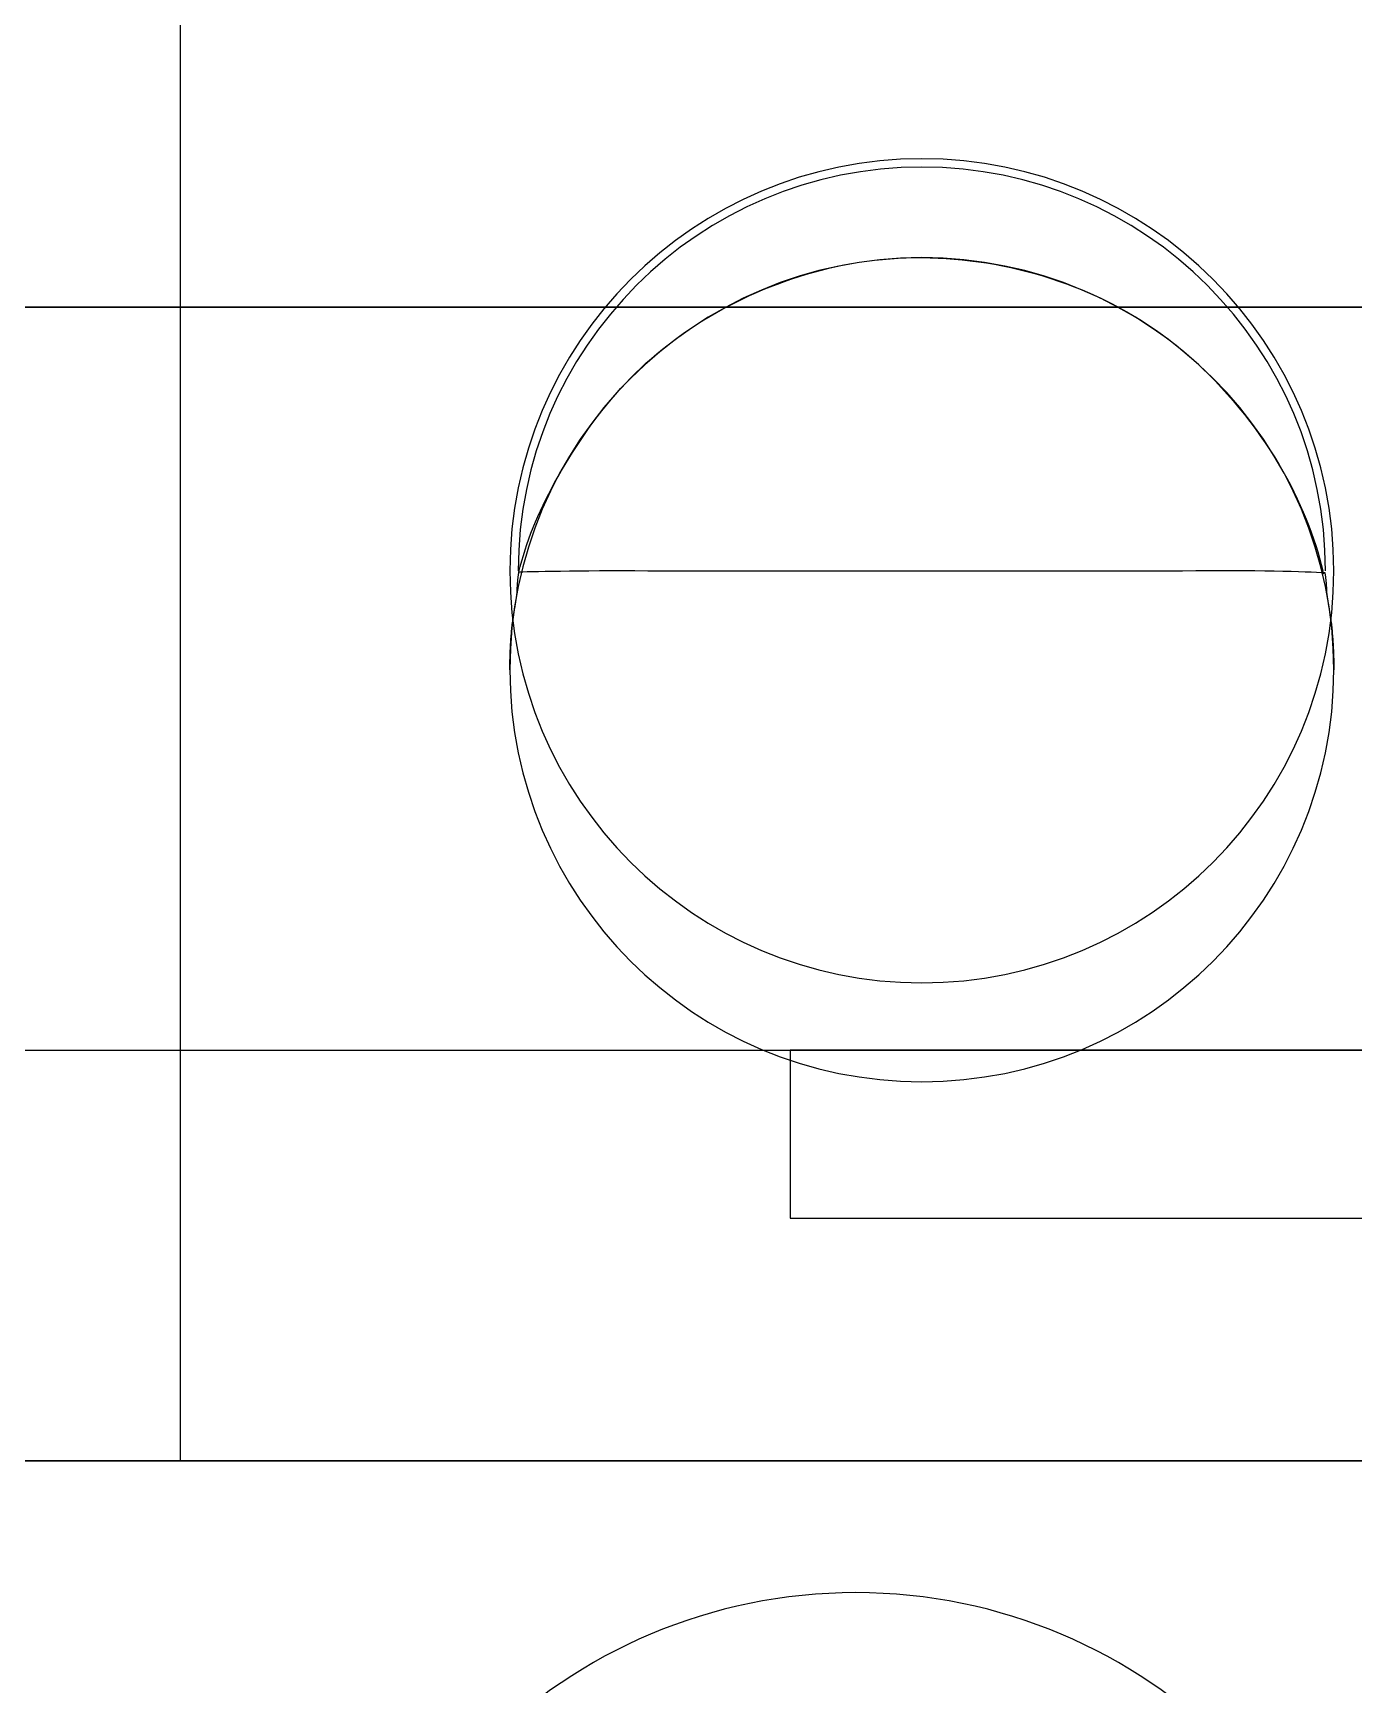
# Model space of a CAD drawing. Header units: millimetres. Extents: x -58 to 58, y -6 to 23.
# Drawn here: x 42.5 to 46.51, y 6.02 to 11.03 of the extents above; entities that cross this region are included whole.
import ezdxf

# ---------------------------------------------------------------- set-up
doc = ezdxf.new("R2010")
doc.units = ezdxf.units.MM
doc.header["$MEASUREMENT"] = 0
doc.layers.add('CL57_ASM', color=7, linetype='CONTINUOUS')

msp = doc.modelspace()

# ---------------------------------------------------------------- linework, layer by layer
at = {"layer": 'CL57_ASM'}
for p, q in [((42.95, 16.9, -2), (42.95, 6.7, -2)), ((42.95, 16.9, -11), (42.95, 6.7, -11)), ((42.95, 16.9, -2), (42.95, 6.7, -2)), ((42.95, 16.9, -11), (42.95, 6.7, -11)), ((42.95, 16.9, -2), (42.95, 6.7, -2)), ((42.95, 16.9, -11), (42.95, 6.7, -11)), ((42.95, 16.9, -2), (42.95, 6.7, -2)), ((42.95, 16.9, -11), (42.95, 6.7, -11)), ((42.95, 16.9, -2), (42.95, 6.7, -2)), ((42.95, 16.9, -11), (42.95, 6.7, -11)), ((42.95, 16.9, -2), (42.95, 6.7, -2)), ((42.95, 16.9, -11), (42.95, 6.7, -11)), ((40.3, 10.2, -54.8), (48.2, 10.2, -54.8)), ((48.2, 10.2, -56.275), (40.3, 10.2, -56.275)), ((40.3, 10.2, -54.8), (48.2, 10.2, -54.8)), ((48.2, 10.2, -46.525), (40.3, 10.2, -46.525)), ((48.2, 10.2, -56.275), (40.3, 10.2, -56.275)), ((40.3, 10.2, -48), (48.2, 10.2, -48)), ((48.2, 10.2, -46.525), (40.3, 10.2, -46.525)), ((40.3, 10.2, -48), (48.2, 10.2, -48)), ((40.3, 10.2, -54.8), (48.2, 10.2, -54.8)), ((48.2, 10.2, -56.275), (40.3, 10.2, -56.275)), ((40.3, 10.2, -54.8), (48.2, 10.2, -54.8)), ((48.2, 10.2, -46.525), (40.3, 10.2, -46.525)), ((48.2, 10.2, -56.275), (40.3, 10.2, -56.275)), ((40.3, 10.2, -48), (48.2, 10.2, -48)), ((48.2, 10.2, -46.525), (40.3, 10.2, -46.525)), ((40.3, 10.2, -48), (48.2, 10.2, -48)), ((40.3, 10.2, -54.8), (48.2, 10.2, -54.8)), ((48.2, 10.2, -56.275), (40.3, 10.2, -56.275)), ((40.3, 10.2, -54.8), (48.2, 10.2, -54.8)), ((48.2, 10.2, -46.525), (40.3, 10.2, -46.525)), ((48.2, 10.2, -56.275), (40.3, 10.2, -56.275)), ((40.3, 10.2, -48), (48.2, 10.2, -48)), ((48.2, 10.2, -46.525), (40.3, 10.2, -46.525)), ((40.3, 10.2, -48), (48.2, 10.2, -48)), ((43.95, 9.4, -1.25), (43.95, 9.4, -2)), ((43.95, 9.4, -1.25), (43.95, 9.4, -2)), ((43.95, 9.4, -1.25), (43.95, 9.4, -2)), ((43.95, 9.4, -1.25), (43.95, 9.4, -2)), ((43.95, 9.4, -1.25), (43.95, 9.4, -2)), ((43.95, 9.4, -1.25), (43.95, 9.4, -2)), ((46.45, 9.4, -2), (46.45, 9.4, -1.25)), ((46.45, 9.4, -2), (46.45, 9.4, -1.25)), ((46.45, 9.4, -2), (46.45, 9.4, -1.25)), ((46.45, 9.4, -2), (46.45, 9.4, -1.25)), ((46.45, 9.4, -2), (46.45, 9.4, -1.25)), ((46.45, 9.4, -2), (46.45, 9.4, -1.25)), ((43.95, 9.1), (43.95, 9.1, -1)), ((43.95, 9.1), (43.95, 9.1, -1)), ((43.95, 9.1), (43.95, 9.1, -1)), ((43.95, 9.1), (43.95, 9.1, -1)), ((43.95, 9.1), (43.95, 9.1, -1)), ((43.95, 9.1), (43.95, 9.1, -1)), ((46.45, 9.1, -1), (46.45, 9.1)), ((46.45, 9.1, -1), (46.45, 9.1)), ((46.45, 9.1, -1), (46.45, 9.1)), ((46.45, 9.1, -1), (46.45, 9.1)), ((46.45, 9.1, -1), (46.45, 9.1)), ((46.45, 9.1, -1), (46.45, 9.1)), ((37, 7.9462, -54.8), (46.75, 7.9462, -54.8)), ((37, 7.9462, -48), (46.75, 7.9462, -48)), ((37, 7.9462, -48), (46.75, 7.9462, -48)), ((37, 7.9462, -54.8), (46.75, 7.9462, -54.8)), ((37, 7.9462, -54.8), (46.75, 7.9462, -54.8)), ((37, 7.9462, -48), (46.75, 7.9462, -48)), ((37, 7.9462, -48), (46.75, 7.9462, -48)), ((37, 7.9462, -54.8), (46.75, 7.9462, -54.8)), ((37, 7.9462, -54.8), (46.75, 7.9462, -54.8)), ((37, 7.9462, -48), (46.75, 7.9462, -48)), ((37, 7.9462, -48), (46.75, 7.9462, -48)), ((37, 7.9462, -54.8), (46.75, 7.9462, -54.8)), ((46.75, 7.9462, -49.4), (44.8, 7.9462, -49.4)), ((44.8, 7.9462, -49.4), (44.8, 7.9462, -53.4)), ((46.75, 7.9462, -53.4), (44.8, 7.9462, -53.4)), ((46.75, 7.9462, -53.4), (44.8, 7.9462, -53.4)), ((44.8, 7.9462, -53.4), (44.8, 7.4356, -53.4)), ((44.8, 7.9462, -49.4), (44.8, 7.4356, -49.4)), ((46.75, 7.9462, -49.4), (44.8, 7.9462, -49.4)), ((44.8, 7.9462, -49.4), (44.8, 7.4356, -49.4)), ((44.8, 7.9462, -53.4), (44.8, 7.4356, -53.4)), ((44.8, 7.9462, -49.4), (44.8, 7.9462, -53.4)), ((46.75, 7.9462, -49.4), (44.8, 7.9462, -49.4)), ((44.8, 7.9462, -49.4), (44.8, 7.9462, -53.4)), ((46.75, 7.9462, -53.4), (44.8, 7.9462, -53.4)), ((46.75, 7.9462, -53.4), (44.8, 7.9462, -53.4)), ((44.8, 7.9462, -53.4), (44.8, 7.4356, -53.4)), ((44.8, 7.9462, -49.4), (44.8, 7.4356, -49.4)), ((46.75, 7.9462, -49.4), (44.8, 7.9462, -49.4)), ((44.8, 7.9462, -49.4), (44.8, 7.4356, -49.4)), ((44.8, 7.9462, -53.4), (44.8, 7.4356, -53.4)), ((44.8, 7.9462, -49.4), (44.8, 7.9462, -53.4)), ((46.75, 7.9462, -49.4), (44.8, 7.9462, -49.4)), ((44.8, 7.9462, -49.4), (44.8, 7.9462, -53.4)), ((46.75, 7.9462, -53.4), (44.8, 7.9462, -53.4)), ((46.75, 7.9462, -53.4), (44.8, 7.9462, -53.4)), ((44.8, 7.9462, -53.4), (44.8, 7.4356, -53.4)), ((44.8, 7.9462, -49.4), (44.8, 7.4356, -49.4)), ((46.75, 7.9462, -49.4), (44.8, 7.9462, -49.4)), ((44.8, 7.9462, -49.4), (44.8, 7.4356, -49.4)), ((44.8, 7.9462, -53.4), (44.8, 7.4356, -53.4)), ((44.8, 7.9462, -49.4), (44.8, 7.9462, -53.4)), ((44.8, 7.4356, -53.4), (48.5, 7.4356, -53.4)), ((44.8, 7.4356, -53.4), (48.5, 7.4356, -53.4)), ((44.8, 7.4356, -49.4), (44.8, 7.4356, -53.4)), ((44.8, 7.4356, -49.4), (48.5, 7.4356, -49.4)), ((44.8, 7.4356, -49.4), (48.5, 7.4356, -49.4)), ((44.8, 7.4356, -49.4), (44.8, 7.4356, -53.4)), ((44.8, 7.4356, -53.4), (48.5, 7.4356, -53.4)), ((44.8, 7.4356, -53.4), (48.5, 7.4356, -53.4)), ((44.8, 7.4356, -49.4), (44.8, 7.4356, -53.4)), ((44.8, 7.4356, -49.4), (48.5, 7.4356, -49.4)), ((44.8, 7.4356, -49.4), (48.5, 7.4356, -49.4)), ((44.8, 7.4356, -49.4), (44.8, 7.4356, -53.4)), ((44.8, 7.4356, -53.4), (48.5, 7.4356, -53.4)), ((44.8, 7.4356, -53.4), (48.5, 7.4356, -53.4)), ((44.8, 7.4356, -49.4), (44.8, 7.4356, -53.4)), ((44.8, 7.4356, -49.4), (48.5, 7.4356, -49.4)), ((44.8, 7.4356, -49.4), (48.5, 7.4356, -49.4)), ((44.8, 7.4356, -49.4), (44.8, 7.4356, -53.4)), ((47.5, 6.7, -64.7), (-47.5, 6.7, -64.7)), ((47.5, 6.7, -64.7), (-47.5, 6.7, -64.7)), ((47.5, 6.7, -64.7), (-47.5, 6.7, -64.7)), ((47.5, 6.7, -64.7), (-47.5, 6.7, -64.7)), ((47.5, 6.7, -64.7), (-47.5, 6.7, -64.7)), ((47.5, 6.7, -64.7), (-47.5, 6.7, -64.7)), ((47.5, 6.7, -44.9), (37, 6.7, -44.9)), ((47.5, 6.7, -44.9), (37, 6.7, -44.9)), ((37, 6.7, -57.9), (47.5, 6.7, -57.9)), ((37, 6.7, -57.9), (47.5, 6.7, -57.9)), ((47.5, 6.7, -44.9), (37, 6.7, -44.9)), ((47.5, 6.7, -44.9), (37, 6.7, -44.9)), ((37, 6.7, -57.9), (47.5, 6.7, -57.9)), ((37, 6.7, -57.9), (47.5, 6.7, -57.9)), ((47.5, 6.7, -44.9), (37, 6.7, -44.9)), ((47.5, 6.7, -44.9), (37, 6.7, -44.9)), ((37, 6.7, -57.9), (47.5, 6.7, -57.9)), ((37, 6.7, -57.9), (47.5, 6.7, -57.9)), ((47.5, 6.7, -37.7), (38.2, 6.7, -37.7)), ((38.2, 6.7, -44.4), (47.5, 6.7, -44.4)), ((38.2, 6.7, -44.4), (47.5, 6.7, -44.4)), ((47.5, 6.7, -37.7), (38.2, 6.7, -37.7)), ((47.5, 6.7, -37.7), (38.2, 6.7, -37.7)), ((38.2, 6.7, -44.4), (47.5, 6.7, -44.4)), ((38.2, 6.7, -44.4), (47.5, 6.7, -44.4)), ((47.5, 6.7, -37.7), (38.2, 6.7, -37.7)), ((47.5, 6.7, -37.7), (38.2, 6.7, -37.7)), ((38.2, 6.7, -44.4), (47.5, 6.7, -44.4)), ((38.2, 6.7, -44.4), (47.5, 6.7, -44.4)), ((47.5, 6.7, -37.7), (38.2, 6.7, -37.7)), ((42.298, 6.7, -2), (42.95, 6.7, -2)), ((42.298, 6.7, -2), (42.95, 6.7, -2)), ((42.298, 6.7, -2), (42.95, 6.7, -2)), ((42.298, 6.7, -2), (42.95, 6.7, -2)), ((42.298, 6.7, -2), (42.95, 6.7, -2)), ((42.298, 6.7, -2), (42.95, 6.7, -2)), ((42.95, 6.7, -2), (42.95, 6.7, -11)), ((42.95, 6.7, -11), (47.45, 6.7, -11)), ((42.95, 6.7, -2), (42.95, 6.7, -11)), ((42.95, 6.7, -11), (47.45, 6.7, -11)), ((42.95, 6.7, -2), (42.95, 6.7, -11)), ((42.95, 6.7, -11), (47.45, 6.7, -11)), ((42.95, 6.7, -2), (42.95, 6.7, -11)), ((42.95, 6.7, -11), (47.45, 6.7, -11)), ((42.95, 6.7, -2), (42.95, 6.7, -11)), ((42.95, 6.7, -11), (47.45, 6.7, -11)), ((42.95, 6.7, -2), (42.95, 6.7, -11)), ((42.95, 6.7, -11), (47.45, 6.7, -11))]:
    msp.add_line(p, q, dxfattribs=at)
for centre, radius, start, end in [((45.2, 9.4, -1.25), 1.25, 180, 180), ((45.2, 9.4, -1.25), 1.25, 180, 180), ((45.2, 9.4, -1.25), 1.25, 0, 180), ((45.2, 9.4, -2), 1.25, 0, 180), ((45.2, 9.4, -1.25), 1.25, 0, 180), ((45.2, 9.4, -2), 1.25, 0, 180), ((45.2, 9.4, -1.25), 1.25, 180, 180), ((45.2, 9.4, -1.25), 1.25, 180, 180), ((45.2, 9.4, -1.25), 1.25, 0, 180), ((45.2, 9.4, -2), 1.25, 0, 180), ((45.2, 9.4, -1.25), 1.25, 0, 180), ((45.2, 9.4, -2), 1.25, 0, 180), ((45.2, 9.4, -1.25), 1.25, 180, 180), ((45.2, 9.4, -1.25), 1.25, 180, 180), ((45.2, 9.4, -1.25), 1.25, 0, 180), ((45.2, 9.4, -2), 1.25, 0, 180), ((45.2, 9.4, -1.25), 1.25, 0, 180), ((45.2, 9.4, -2), 1.25, 0, 180), ((45.2, 9.4, -1.25), 1.22475, 0, 0), ((45.2, 9.4, -1.25), 1.22475, 0, 0), ((45.2, 9.4, -1.25), 1.22475, 0, 0), ((45.2, 9.4, -1.25), 1.22475, 0, 0), ((45.2, 9.4, -1.25), 1.22475, 0, 0), ((45.2, 9.4, -1.25), 1.22475, 0, 0), ((45.2, 9.4, -1), 1.22474, 0, 180), ((45.2, 9.4, -1), 1.22474, 0, 180), ((45.2, 9.4, -1), 1.22474, 0, 180), ((45.2, 9.4, -1), 1.22474, 0, 180), ((45.2, 9.4, -1), 1.22474, 0, 180), ((45.2, 9.4, -1), 1.22474, 0, 180), ((45.2, 9.1), 1.25, 0, 180), ((45.2, 9.1), 1.25, 0, 180), ((45.2, 9.1), 1.25, 0, 180), ((45.2, 9.1), 1.25, 0, 180), ((45.2, 9.1), 1.25, 0, 180), ((45.2, 9.1), 1.25, 0, 180), ((45.2, 9.4, -1.25), 1.25, 180, 0), ((45.2, 9.4, -2), 1.25, 180, 0), ((45.2, 9.4, -2), 1.25, 180, 0), ((45.2, 9.4, -1.25), 1.25, 180, 0), ((45.2, 9.4, -1.25), 1.25, 180, 0), ((45.2, 9.4, -2), 1.25, 180, 0), ((45.2, 9.4, -2), 1.25, 180, 0), ((45.2, 9.4, -1.25), 1.25, 180, 0), ((45.2, 9.4, -1.25), 1.25, 180, 0), ((45.2, 9.4, -2), 1.25, 180, 0), ((45.2, 9.4, -2), 1.25, 180, 0), ((45.2, 9.4, -1.25), 1.25, 180, 0), ((45.2, 9.1, -1), 1.25, 180, 0), ((45.2, 9.1), 1.25, 180, 0), ((45.2, 9.1, -1), 1.25, 180, 0), ((45.2, 9.1), 1.25, 180, 0), ((45.2, 9.1, -1), 1.25, 180, 0), ((45.2, 9.1), 1.25, 180, 0), ((45.2, 9.1, -1), 1.25, 180, 0), ((45.2, 9.1), 1.25, 180, 0), ((45.2, 9.1, -1), 1.25, 180, 0), ((45.2, 9.1), 1.25, 180, 0), ((45.2, 9.1, -1), 1.25, 180, 0), ((45.2, 9.1), 1.25, 180, 0), ((45, 4.7, -61), 1.6, 0, 180), ((45, 4.7, -61), 1.6, 0, 180), ((45, 4.7, -61), 1.6, 0, 180), ((45, 4.7, -61), 1.6, 0, 180), ((45, 4.7, -15.5), 1.6, 0, 180), ((45, 4.7, -15.5), 1.6, 0, 180), ((45, 4.7, -15.5), 1.6, 0, 180), ((45, 4.7, -15.5), 1.6, 0, 180), ((45, 4.7, -5.5), 1.6, 0, 180), ((45, 4.7, -5.5), 1.6, 0, 180), ((45, 4.7, -5.5), 1.6, 0, 180), ((45, 4.7, -5.5), 1.6, 0, 180), ((45, 4.7, -61), 1.6, 0, 180), ((45, 4.7, -61), 1.6, 0, 180), ((45, 4.7, -15.5), 1.6, 0, 180), ((45, 4.7, -15.5), 1.6, 0, 180), ((45, 4.7, -5.5), 1.6, 0, 180), ((45, 4.7, -5.5), 1.6, 0, 180)]:
    msp.add_arc(centre, radius, start, end, dxfattribs=at)
for points, degree, knots in [([(43.9775, 9.39671, -0.994255), (43.9985, 9.48516, -0.897676), (44.035, 9.57581, -0.815784), (44.0869, 9.66868, -0.74858), (44.1389, 9.76336, -0.683328), (44.2071, 9.86568, -0.638621), (44.2861, 9.95277, -0.600547), (44.4419, 10.1241, -0.524446), (44.6513, 10.2477, -0.474657), (44.8952, 10.3123, -0.451637), (45.1346, 10.3754, -0.428584), (45.4093, 10.3604, -0.432903), (45.6626, 10.2613, -0.471044), (45.7883, 10.2134, -0.489436), (45.9048, 10.1431, -0.518103), (46.0119, 10.0504, -0.557045), (46.1186, 9.95683, -0.596626), (46.2149, 9.83793, -0.648396), (46.2831, 9.724, -0.717445), (46.3492, 9.60967, -0.786752), (46.3936, 9.50149, -0.872561), (46.4165, 9.39946, -0.974872)], 3, [0, 0, 0, 0, 0.111111, 0.111111, 0.111111, 0.222222, 0.222222, 0.222222, 0.444444, 0.444444, 0.444444, 0.666667, 0.666667, 0.666667, 0.777778, 0.777778, 0.777778, 0.888889, 0.888889, 0.888889, 1, 1, 1, 1]), ([(43.9775, 9.39671, -0.994255), (43.9985, 9.48516, -0.897676), (44.035, 9.57581, -0.815784), (44.0869, 9.66868, -0.74858), (44.1389, 9.76336, -0.683328), (44.2071, 9.86568, -0.638621), (44.2861, 9.95277, -0.600547), (44.4419, 10.1241, -0.524446), (44.6513, 10.2477, -0.474657), (44.8952, 10.3123, -0.451637), (45.1346, 10.3754, -0.428584), (45.4093, 10.3604, -0.432903), (45.6626, 10.2613, -0.471044), (45.7883, 10.2134, -0.489436), (45.9048, 10.1431, -0.518103), (46.0119, 10.0504, -0.557045), (46.1186, 9.95683, -0.596626), (46.2149, 9.83793, -0.648396), (46.2831, 9.724, -0.717445), (46.3492, 9.60967, -0.786752), (46.3936, 9.50149, -0.872561), (46.4165, 9.39946, -0.974872)], 3, [0, 0, 0, 0, 0.111111, 0.111111, 0.111111, 0.222222, 0.222222, 0.222222, 0.444444, 0.444444, 0.444444, 0.666667, 0.666667, 0.666667, 0.777778, 0.777778, 0.777778, 0.888889, 0.888889, 0.888889, 1, 1, 1, 1]), ([(43.9775, 9.39671, -0.994255), (43.9985, 9.48516, -0.897676), (44.035, 9.57581, -0.815784), (44.0869, 9.66868, -0.74858), (44.1389, 9.76336, -0.683328), (44.2071, 9.86568, -0.638621), (44.2861, 9.95277, -0.600547), (44.4419, 10.1241, -0.524446), (44.6513, 10.2477, -0.474657), (44.8952, 10.3123, -0.451637), (45.1346, 10.3754, -0.428584), (45.4093, 10.3604, -0.432903), (45.6626, 10.2613, -0.471044), (45.7883, 10.2134, -0.489436), (45.9048, 10.1431, -0.518103), (46.0119, 10.0504, -0.557045), (46.1186, 9.95683, -0.596626), (46.2149, 9.83793, -0.648396), (46.2831, 9.724, -0.717445), (46.3492, 9.60967, -0.786752), (46.3936, 9.50149, -0.872561), (46.4165, 9.39946, -0.974872)], 3, [0, 0, 0, 0, 0.111111, 0.111111, 0.111111, 0.222222, 0.222222, 0.222222, 0.444444, 0.444444, 0.444444, 0.666667, 0.666667, 0.666667, 0.777778, 0.777778, 0.777778, 0.888889, 0.888889, 0.888889, 1, 1, 1, 1]), ([(43.9775, 9.39671, -0.994255), (43.9985, 9.48516, -0.897676), (44.035, 9.57581, -0.815784), (44.0869, 9.66868, -0.74858), (44.1389, 9.76336, -0.683328), (44.2071, 9.86568, -0.638621), (44.2861, 9.95277, -0.600547), (44.4419, 10.1241, -0.524446), (44.6513, 10.2477, -0.474657), (44.8952, 10.3123, -0.451637), (45.1346, 10.3754, -0.428584), (45.4093, 10.3604, -0.432903), (45.6626, 10.2613, -0.471044), (45.7883, 10.2134, -0.489436), (45.9048, 10.1431, -0.518103), (46.0119, 10.0504, -0.557045), (46.1186, 9.95683, -0.596626), (46.2149, 9.83793, -0.648396), (46.2831, 9.724, -0.717445), (46.3492, 9.60967, -0.786752), (46.3936, 9.50149, -0.872561), (46.4165, 9.39946, -0.974872)], 3, [0, 0, 0, 0, 0.111111, 0.111111, 0.111111, 0.222222, 0.222222, 0.222222, 0.444444, 0.444444, 0.444444, 0.666667, 0.666667, 0.666667, 0.777778, 0.777778, 0.777778, 0.888889, 0.888889, 0.888889, 1, 1, 1, 1]), ([(43.9775, 9.39671, -0.994255), (43.9985, 9.48516, -0.897676), (44.035, 9.57581, -0.815784), (44.0869, 9.66868, -0.74858), (44.1389, 9.76336, -0.683328), (44.2071, 9.86568, -0.638621), (44.2861, 9.95277, -0.600547), (44.4419, 10.1241, -0.524446), (44.6513, 10.2477, -0.474657), (44.8952, 10.3123, -0.451637), (45.1346, 10.3754, -0.428584), (45.4093, 10.3604, -0.432903), (45.6626, 10.2613, -0.471044), (45.7883, 10.2134, -0.489436), (45.9048, 10.1431, -0.518103), (46.0119, 10.0504, -0.557045), (46.1186, 9.95683, -0.596626), (46.2149, 9.83793, -0.648396), (46.2831, 9.724, -0.717445), (46.3492, 9.60967, -0.786752), (46.3936, 9.50149, -0.872561), (46.4165, 9.39946, -0.974872)], 3, [0, 0, 0, 0, 0.111111, 0.111111, 0.111111, 0.222222, 0.222222, 0.222222, 0.444444, 0.444444, 0.444444, 0.666667, 0.666667, 0.666667, 0.777778, 0.777778, 0.777778, 0.888889, 0.888889, 0.888889, 1, 1, 1, 1]), ([(43.9775, 9.39671, -0.994255), (43.9985, 9.48516, -0.897676), (44.035, 9.57581, -0.815784), (44.0869, 9.66868, -0.74858), (44.1389, 9.76336, -0.683328), (44.2071, 9.86568, -0.638621), (44.2861, 9.95277, -0.600547), (44.4419, 10.1241, -0.524446), (44.6513, 10.2477, -0.474657), (44.8952, 10.3123, -0.451637), (45.1346, 10.3754, -0.428584), (45.4093, 10.3604, -0.432903), (45.6626, 10.2613, -0.471044), (45.7883, 10.2134, -0.489436), (45.9048, 10.1431, -0.518103), (46.0119, 10.0504, -0.557045), (46.1186, 9.95683, -0.596626), (46.2149, 9.83793, -0.648396), (46.2831, 9.724, -0.717445), (46.3492, 9.60967, -0.786752), (46.3936, 9.50149, -0.872561), (46.4165, 9.39946, -0.974872)], 3, [0, 0, 0, 0, 0.111111, 0.111111, 0.111111, 0.222222, 0.222222, 0.222222, 0.444444, 0.444444, 0.444444, 0.666667, 0.666667, 0.666667, 0.777778, 0.777778, 0.777778, 0.888889, 0.888889, 0.888889, 1, 1, 1, 1]), ([(43.95, 9.1, -1), (43.9504, 9.19052, -0.999885), (43.9609, 9.26441, -1), (43.9679, 9.30146, -1.00146), (43.9721, 9.33411, -1), (43.9726, 9.36613, -0.995974), (43.9775, 9.39671, -0.994255)], 2, [0, 0, 0, 0.5, 0.5, 0.75, 0.75, 1, 1, 1]), ([(43.95, 9.1, -1), (43.9504, 9.19052, -0.999885), (43.9609, 9.26441, -1), (43.9679, 9.30146, -1.00146), (43.9721, 9.33411, -1), (43.9726, 9.36613, -0.995974), (43.9775, 9.39671, -0.994255)], 2, [0, 0, 0, 0.5, 0.5, 0.75, 0.75, 1, 1, 1]), ([(43.95, 9.1, -1), (43.9504, 9.19052, -0.999885), (43.9609, 9.26441, -1), (43.9679, 9.30146, -1.00146), (43.9721, 9.33411, -1), (43.9726, 9.36613, -0.995974), (43.9775, 9.39671, -0.994255)], 2, [0, 0, 0, 0.5, 0.5, 0.75, 0.75, 1, 1, 1]), ([(43.95, 9.1, -1), (43.9504, 9.19052, -0.999885), (43.9609, 9.26441, -1), (43.9679, 9.30146, -1.00146), (43.9721, 9.33411, -1), (43.9726, 9.36613, -0.995974), (43.9775, 9.39671, -0.994255)], 2, [0, 0, 0, 0.5, 0.5, 0.75, 0.75, 1, 1, 1]), ([(43.95, 9.1, -1), (43.9504, 9.19052, -0.999885), (43.9609, 9.26441, -1), (43.9679, 9.30146, -1.00146), (43.9721, 9.33411, -1), (43.9726, 9.36613, -0.995974), (43.9775, 9.39671, -0.994255)], 2, [0, 0, 0, 0.5, 0.5, 0.75, 0.75, 1, 1, 1]), ([(43.95, 9.1, -1), (43.9504, 9.19052, -0.999885), (43.9609, 9.26441, -1), (43.9679, 9.30146, -1.00146), (43.9721, 9.33411, -1), (43.9726, 9.36613, -0.995974), (43.9775, 9.39671, -0.994255)], 2, [0, 0, 0, 0.5, 0.5, 0.75, 0.75, 1, 1, 1]), ([(43.9775, 9.39671, -0.994255), (44.0328, 9.3983, -0.717118), (44.1864, 9.40206, -0.4654), (44.4094, 9.4, -0.28176), (44.6303, 9.39972, -0.100112), (44.9143, 9.40019, 0.000396), (45.2, 9.4)], 3, [0, 0, 0, 0, 0.5, 0.5, 0.5, 1, 1, 1, 1]), ([(43.9775, 9.39671, -0.994255), (44.0328, 9.3983, -0.717118), (44.1864, 9.40206, -0.4654), (44.4094, 9.4, -0.28176), (44.6303, 9.39972, -0.100112), (44.9143, 9.40019, 0.000396), (45.2, 9.4)], 3, [0, 0, 0, 0, 0.5, 0.5, 0.5, 1, 1, 1, 1]), ([(43.9775, 9.39671, -0.994255), (44.0328, 9.3983, -0.717118), (44.1864, 9.40206, -0.4654), (44.4094, 9.4, -0.28176), (44.6303, 9.39972, -0.100112), (44.9143, 9.40019, 0.000396), (45.2, 9.4)], 3, [0, 0, 0, 0, 0.5, 0.5, 0.5, 1, 1, 1, 1]), ([(43.9775, 9.39671, -0.994255), (44.0328, 9.3983, -0.717118), (44.1864, 9.40206, -0.4654), (44.4094, 9.4, -0.28176), (44.6303, 9.39972, -0.100112), (44.9143, 9.40019, 0.000396), (45.2, 9.4)], 3, [0, 0, 0, 0, 0.5, 0.5, 0.5, 1, 1, 1, 1]), ([(43.9775, 9.39671, -0.994255), (44.0328, 9.3983, -0.717118), (44.1864, 9.40206, -0.4654), (44.4094, 9.4, -0.28176), (44.6303, 9.39972, -0.100112), (44.9143, 9.40019, 0.000396), (45.2, 9.4)], 3, [0, 0, 0, 0, 0.5, 0.5, 0.5, 1, 1, 1, 1]), ([(43.9775, 9.39671, -0.994255), (44.0328, 9.3983, -0.717118), (44.1864, 9.40206, -0.4654), (44.4094, 9.4, -0.28176), (44.6303, 9.39972, -0.100112), (44.9143, 9.40019, 0.000396), (45.2, 9.4)], 3, [0, 0, 0, 0, 0.5, 0.5, 0.5, 1, 1, 1, 1]), ([(45.2, 9.4), (45.4856, 9.4003, 0.00044), (45.7695, 9.39956, -0.100121), (45.9904, 9.4, -0.281585), (46.2132, 9.40328, -0.464696), (46.3671, 9.39729, -0.71686), (46.4226, 9.39476, -0.994786)], 3, [0, 0, 0, 0, 0.5, 0.5, 0.5, 1, 1, 1, 1]), ([(45.2, 9.4), (45.4856, 9.4003, 0.00044), (45.7695, 9.39956, -0.100121), (45.9904, 9.4, -0.281585), (46.2132, 9.40328, -0.464696), (46.3671, 9.39729, -0.71686), (46.4226, 9.39476, -0.994786)], 3, [0, 0, 0, 0, 0.5, 0.5, 0.5, 1, 1, 1, 1]), ([(45.2, 9.4), (45.4856, 9.4003, 0.00044), (45.7695, 9.39956, -0.100121), (45.9904, 9.4, -0.281585), (46.2132, 9.40328, -0.464696), (46.3671, 9.39729, -0.71686), (46.4226, 9.39476, -0.994786)], 3, [0, 0, 0, 0, 0.5, 0.5, 0.5, 1, 1, 1, 1]), ([(45.2, 9.4), (45.4856, 9.4003, 0.00044), (45.7695, 9.39956, -0.100121), (45.9904, 9.4, -0.281585), (46.2132, 9.40328, -0.464696), (46.3671, 9.39729, -0.71686), (46.4226, 9.39476, -0.994786)], 3, [0, 0, 0, 0, 0.5, 0.5, 0.5, 1, 1, 1, 1]), ([(45.2, 9.4), (45.4856, 9.4003, 0.00044), (45.7695, 9.39956, -0.100121), (45.9904, 9.4, -0.281585), (46.2132, 9.40328, -0.464696), (46.3671, 9.39729, -0.71686), (46.4226, 9.39476, -0.994786)], 3, [0, 0, 0, 0, 0.5, 0.5, 0.5, 1, 1, 1, 1]), ([(45.2, 9.4), (45.4856, 9.4003, 0.00044), (45.7695, 9.39956, -0.100121), (45.9904, 9.4, -0.281585), (46.2132, 9.40328, -0.464696), (46.3671, 9.39729, -0.71686), (46.4226, 9.39476, -0.994786)], 3, [0, 0, 0, 0, 0.5, 0.5, 0.5, 1, 1, 1, 1]), ([(46.4165, 9.39946, -0.974872), (46.4157, 9.39697, -0.976873), (46.4148, 9.39448, -0.978873), (46.4132, 9.39012, -0.978965), (46.4158, 9.39034, -0.982918), (46.4205, 9.39419, -0.990366), (46.4226, 9.39476, -0.994786)], 2, [0, 0, 0, 0.333333, 0.333333, 0.666667, 0.666667, 1, 1, 1]), ([(46.4165, 9.39946, -0.974872), (46.4157, 9.39697, -0.976873), (46.4148, 9.39448, -0.978873), (46.4132, 9.39012, -0.978965), (46.4158, 9.39034, -0.982918), (46.4205, 9.39419, -0.990366), (46.4226, 9.39476, -0.994786)], 2, [0, 0, 0, 0.333333, 0.333333, 0.666667, 0.666667, 1, 1, 1]), ([(46.4165, 9.39946, -0.974872), (46.4157, 9.39697, -0.976873), (46.4148, 9.39448, -0.978873), (46.4132, 9.39012, -0.978965), (46.4158, 9.39034, -0.982918), (46.4205, 9.39419, -0.990366), (46.4226, 9.39476, -0.994786)], 2, [0, 0, 0, 0.333333, 0.333333, 0.666667, 0.666667, 1, 1, 1]), ([(46.4165, 9.39946, -0.974872), (46.4157, 9.39697, -0.976873), (46.4148, 9.39448, -0.978873), (46.4132, 9.39012, -0.978965), (46.4158, 9.39034, -0.982918), (46.4205, 9.39419, -0.990366), (46.4226, 9.39476, -0.994786)], 2, [0, 0, 0, 0.333333, 0.333333, 0.666667, 0.666667, 1, 1, 1]), ([(46.4165, 9.39946, -0.974872), (46.4157, 9.39697, -0.976873), (46.4148, 9.39448, -0.978873), (46.4132, 9.39012, -0.978965), (46.4158, 9.39034, -0.982918), (46.4205, 9.39419, -0.990366), (46.4226, 9.39476, -0.994786)], 2, [0, 0, 0, 0.333333, 0.333333, 0.666667, 0.666667, 1, 1, 1]), ([(46.4165, 9.39946, -0.974872), (46.4157, 9.39697, -0.976873), (46.4148, 9.39448, -0.978873), (46.4132, 9.39012, -0.978965), (46.4158, 9.39034, -0.982918), (46.4205, 9.39419, -0.990366), (46.4226, 9.39476, -0.994786)], 2, [0, 0, 0, 0.333333, 0.333333, 0.666667, 0.666667, 1, 1, 1]), ([(46.4226, 9.39476, -0.994786), (46.4274, 9.36477, -0.996345), (46.4279, 9.33413, -1), (46.4321, 9.30199, -1.00133), (46.4391, 9.26445, -1), (46.4496, 9.19052, -0.999895), (46.45, 9.1, -1)], 2, [0, 0, 0, 0.25, 0.25, 0.5, 0.5, 1, 1, 1]), ([(46.4226, 9.39476, -0.994786), (46.4274, 9.36477, -0.996345), (46.4279, 9.33413, -1), (46.4321, 9.30199, -1.00133), (46.4391, 9.26445, -1), (46.4496, 9.19052, -0.999895), (46.45, 9.1, -1)], 2, [0, 0, 0, 0.25, 0.25, 0.5, 0.5, 1, 1, 1]), ([(46.4226, 9.39476, -0.994786), (46.4274, 9.36477, -0.996345), (46.4279, 9.33413, -1), (46.4321, 9.30199, -1.00133), (46.4391, 9.26445, -1), (46.4496, 9.19052, -0.999895), (46.45, 9.1, -1)], 2, [0, 0, 0, 0.25, 0.25, 0.5, 0.5, 1, 1, 1]), ([(46.4226, 9.39476, -0.994786), (46.4274, 9.36477, -0.996345), (46.4279, 9.33413, -1), (46.4321, 9.30199, -1.00133), (46.4391, 9.26445, -1), (46.4496, 9.19052, -0.999895), (46.45, 9.1, -1)], 2, [0, 0, 0, 0.25, 0.25, 0.5, 0.5, 1, 1, 1]), ([(46.4226, 9.39476, -0.994786), (46.4274, 9.36477, -0.996345), (46.4279, 9.33413, -1), (46.4321, 9.30199, -1.00133), (46.4391, 9.26445, -1), (46.4496, 9.19052, -0.999895), (46.45, 9.1, -1)], 2, [0, 0, 0, 0.25, 0.25, 0.5, 0.5, 1, 1, 1]), ([(46.4226, 9.39476, -0.994786), (46.4274, 9.36477, -0.996345), (46.4279, 9.33413, -1), (46.4321, 9.30199, -1.00133), (46.4391, 9.26445, -1), (46.4496, 9.19052, -0.999895), (46.45, 9.1, -1)], 2, [0, 0, 0, 0.25, 0.25, 0.5, 0.5, 1, 1, 1])]:
    msp.add_open_spline(points, degree=degree, knots=knots, dxfattribs=at)

doc.saveas('drawing.dxf')
